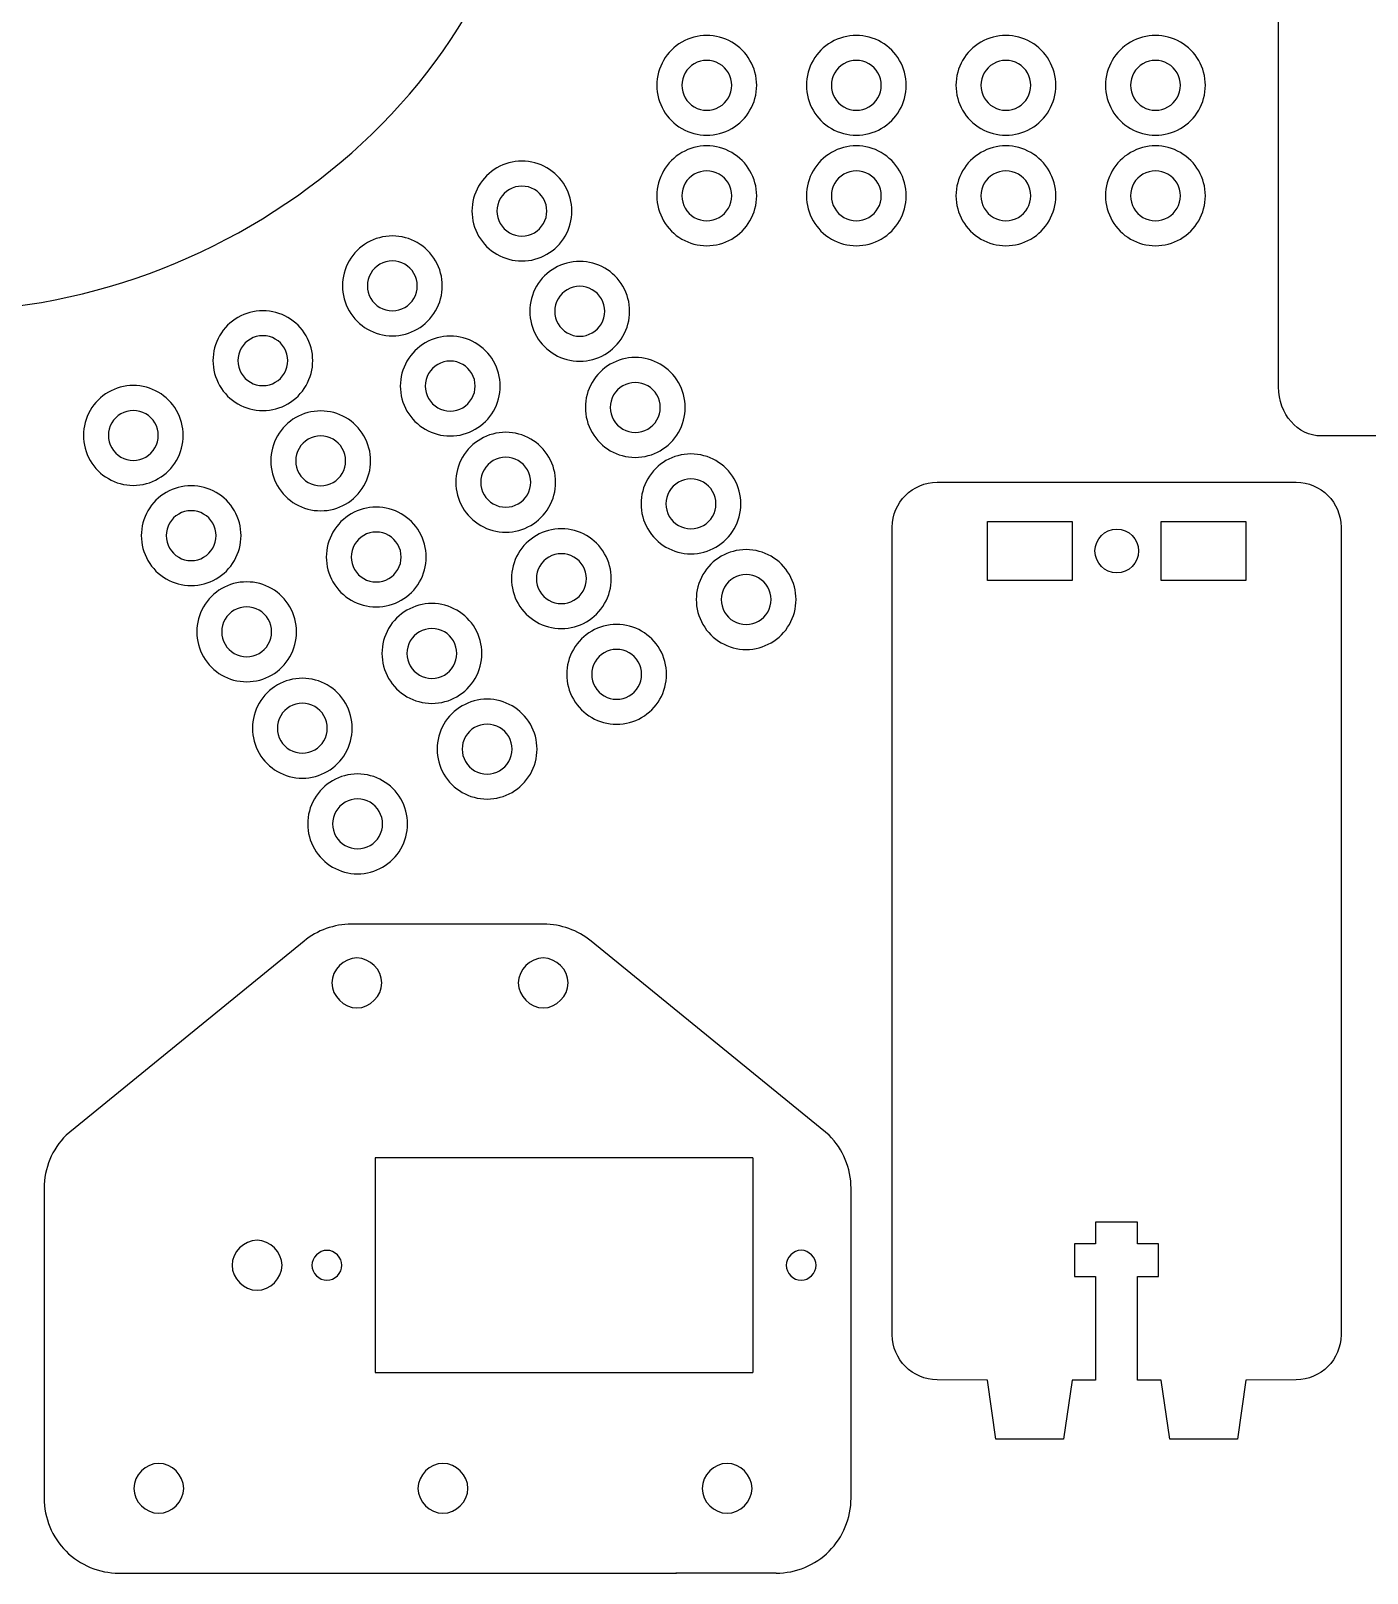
# Model space of a CAD drawing. Extents: x 4 to 392, y 56 to 295.
# Drawn here: x 189.8 to 279.1, y 86.2 to 189.4 of the extents above; entities that cross this region are included whole.
import ezdxf

# ---------------------------------------------------------------- set-up
doc = ezdxf.new("R2010")
doc.units = 0
doc.layers.get('0').update_dxf_attribs({"linetype": 'CONTINUOUS'})

msp = doc.modelspace()

# ---------------------------------------------------------------- linework, layer by layer
at = {"color": 7}
for points in [[(273.222864, 165.539525), (273.222864, 208.795999)], [(236.656169, 185.707556), (236.656169, 185.707556)], [(238.32494, 185.707556), (238.32494, 185.707556)], [(246.656169, 185.707556), (246.656169, 185.707556)], [(248.32494, 185.707556), (248.32494, 185.707556)], [(256.656171, 185.707556), (256.656171, 185.707556)], [(258.324943, 185.707556), (258.324943, 185.707556)], [(266.656171, 185.707556), (266.656171, 185.707556)], [(268.324942, 185.707556), (268.324942, 185.707556)], [(225.516305, 178.96936), (225.516305, 178.96936)], [(224.071106, 178.134974), (224.071106, 178.134974)], [(236.656166, 178.321272), (236.656166, 178.321272)], [(238.324938, 178.321272), (238.324938, 178.321272)], [(246.656166, 178.321272), (246.656166, 178.321272)], [(248.324937, 178.321272), (248.324937, 178.321272)], [(256.656168, 178.321272), (256.656168, 178.321272)], [(258.32494, 178.321272), (258.32494, 178.321272)], [(266.656171, 178.321272), (266.656171, 178.321272)], [(268.324942, 178.321272), (268.324942, 178.321272)], [(216.856051, 173.96936), (216.856051, 173.96936)], [(215.410852, 173.134974), (215.410852, 173.134974)], [(229.384466, 172.269507), (229.384466, 172.269507)], [(227.939268, 171.435122), (227.939268, 171.435122)], [(206.750596, 168.134973), (206.750596, 168.134973)], [(208.195795, 168.969359), (208.195795, 168.969359)], [(220.724213, 167.269507), (220.724213, 167.269507)], [(219.279014, 166.435122), (219.279014, 166.435122)], [(231.651419, 165.005488), (231.651419, 165.005488)], [(233.096617, 165.839874), (233.096617, 165.839874)], [(199.535541, 163.969359), (199.535541, 163.969359)], [(198.090342, 163.134973), (198.090342, 163.134973)], [(212.063956, 162.269506), (212.063956, 162.269506)], [(330.190097, 162.265352), (276.060411, 162.265352)], [(210.618758, 161.43512), (210.618758, 161.43512)], [(222.991165, 160.005488), (222.991165, 160.005488)], [(224.436363, 160.839874), (224.436363, 160.839874)], [(236.818424, 159.393515), (236.818424, 159.393515)], [(250.39357, 159.169214), (274.393578, 159.169214)], [(235.373226, 158.559129), (235.373226, 158.559129)], [(203.403703, 157.269506), (203.403703, 157.269506)], [(201.958504, 156.435121), (201.958504, 156.435121)], [(215.776107, 155.839873), (215.776107, 155.839873)], [(247.393576, 102.169215), (247.393576, 156.169214)], [(253.75984, 156.556694), (259.41399, 156.556694), (259.41399, 152.594768), (253.75984, 152.594768), (253.75984, 156.556694)], [(265.373175, 156.556694), (271.027322, 156.556694), (271.027322, 152.594768), (265.373175, 152.594768), (265.373175, 156.556694)], [(277.393572, 156.169214), (277.393572, 102.169215)], [(214.330909, 155.005487), (214.330909, 155.005487)], [(228.15817, 154.393515), (228.15817, 154.393515)], [(263.863181, 154.575725), (263.863181, 154.575725)], [(226.712972, 153.559129), (226.712972, 153.559129)], [(240.511566, 152.996806), (240.511566, 152.996806)], [(239.066367, 152.16242), (239.066367, 152.16242)], [(207.115853, 150.839873), (207.115853, 150.839873)], [(205.670655, 150.005487), (205.670655, 150.005487)], [(218.052715, 148.559128), (218.052715, 148.559128)], [(219.497914, 149.393514), (219.497914, 149.393514)], [(231.851309, 147.996805), (231.851309, 147.996805)], [(230.406111, 147.162419), (230.406111, 147.162419)], [(210.83766, 144.393514), (210.83766, 144.393514)], [(209.392462, 143.559128), (209.392462, 143.559128)], [(223.191053, 142.996803), (223.191053, 142.996803)], [(221.745855, 142.162418), (221.745855, 142.162418)], [(213.085601, 137.162418), (213.085601, 137.162418)], [(214.530799, 137.996804), (214.530799, 137.996804)], [(224.090761, 129.622503), (211.222613, 129.622503)], [(208.058024, 128.495437), (192.144537, 115.513621)], [(243.168836, 115.513621), (227.255352, 128.495437)], [(213.262255, 125.69533), (213.262255, 125.69533)], [(225.722414, 125.69533), (225.722414, 125.69533)], [(212.81725, 113.991681), (212.81725, 99.640238)], [(238.071319, 113.991681), (238.071319, 99.640238)], [(190.678221, 111.973623), (190.678221, 91.24076)], [(244.635153, 91.24076), (244.635153, 111.973623)], [(271.027824, 99.143674), (270.46338, 95.183701), (265.939019, 95.183701), (265.374659, 99.143533), (263.778241, 99.143533), (263.778241, 106.066896), (265.180547, 106.066896), (265.180547, 108.26298), (263.778241, 108.26298), (263.778241, 109.709368), (260.982491, 109.709368), (260.982491, 108.26298), (259.580185, 108.26298), (259.580185, 106.066896), (260.982491, 106.066896), (260.982491, 99.143533), (259.41263, 99.143674), (258.848185, 95.183701), (254.323796, 95.183701), (253.759352, 99.143674), (250.39357, 99.169215)], [(206.587172, 106.815967), (206.587172, 106.815967)], [(210.592224, 106.815967), (210.592224, 106.815967)], [(242.298872, 106.815967), (242.298872, 106.815967)], [(212.81725, 99.640238), (238.071319, 99.640238)], [(274.393578, 99.169215), (271.027824, 99.143674)], [(200.015766, 91.903221), (200.015766, 91.903221)], [(219.015764, 91.903221), (219.015764, 91.903221)], [(238.015766, 91.903221), (238.015766, 91.903221)], [(195.633027, 86.239218), (232.953755, 86.23442)], [(239.628838, 86.234449), (232.926961, 86.234449)]]:
    msp.add_lwpolyline(points, dxfattribs=at)
for points in [[(183.97505, 170.636453), (203.997616, 170.636453), (223.503772, 186.755922), (223.503772, 206.778536)], [(236.656169, 188.597953), (235.623529, 189.194148), (234.351265, 189.194148), (233.318626, 188.597953)], [(246.656169, 188.597953), (245.623529, 189.194148), (244.351265, 189.194148), (243.318625, 188.597953)], [(256.656171, 188.597953), (255.623532, 189.194148), (254.351267, 189.194148), (253.318628, 188.597953)], [(266.656171, 188.597953), (265.623531, 189.194148), (264.351267, 189.194148), (263.318628, 188.597953)], [(233.318626, 188.597953), (232.285986, 188.001758), (231.649854, 186.899945), (231.649854, 185.707556)], [(238.32494, 185.707556), (238.32494, 186.899945), (237.688808, 188.001758), (236.656169, 188.597953)], [(243.318625, 188.597953), (242.285986, 188.001758), (241.649854, 186.899945), (241.649854, 185.707556)], [(248.32494, 185.707556), (248.32494, 186.899945), (247.688808, 188.001758), (246.656169, 188.597953)], [(253.318628, 188.597953), (252.285989, 188.001758), (251.649857, 186.899945), (251.649857, 185.707556)], [(258.324943, 185.707556), (258.324943, 186.899945), (257.688811, 188.001758), (256.656171, 188.597953)], [(263.318628, 188.597953), (262.285988, 188.001758), (261.649856, 186.899945), (261.649856, 185.707556)], [(268.324942, 185.707556), (268.324942, 186.899945), (267.68881, 188.001758), (266.656171, 188.597953)], [(234.153011, 187.152754), (233.636692, 186.854657), (233.318626, 186.30375), (233.318626, 185.707556)], [(235.821783, 187.152754), (235.305463, 187.450852), (234.669331, 187.450852), (234.153011, 187.152754)], [(236.656169, 185.707556), (236.656169, 186.30375), (236.338103, 186.854657), (235.821783, 187.152754)], [(244.153011, 187.152754), (243.636692, 186.854657), (243.318625, 186.30375), (243.318625, 185.707556)], [(245.821783, 187.152754), (245.305463, 187.450852), (244.669331, 187.450852), (244.153011, 187.152754)], [(246.656169, 185.707556), (246.656169, 186.30375), (246.338102, 186.854657), (245.821783, 187.152754)], [(254.153014, 187.152754), (253.636694, 186.854657), (253.318628, 186.30375), (253.318628, 185.707556)], [(255.821785, 187.152754), (255.305466, 187.450852), (254.669334, 187.450852), (254.153014, 187.152754)], [(256.656171, 185.707556), (256.656171, 186.30375), (256.338105, 186.854657), (255.821785, 187.152754)], [(264.153014, 187.152754), (263.636694, 186.854657), (263.318628, 186.30375), (263.318628, 185.707556)], [(265.821785, 187.152754), (265.305465, 187.450852), (264.669333, 187.450852), (264.153014, 187.152754)], [(266.656171, 185.707556), (266.656171, 186.30375), (266.338105, 186.854657), (265.821785, 187.152754)], [(231.649854, 185.707556), (231.649854, 184.515167), (232.285986, 183.413353), (233.318626, 182.817159)], [(233.318626, 185.707556), (233.318626, 185.111361), (233.636692, 184.560455), (234.153011, 184.262357)], [(235.821783, 184.262357), (236.338103, 184.560455), (236.656169, 185.111361), (236.656169, 185.707556)], [(236.656169, 182.817159), (237.688808, 183.413353), (238.32494, 184.515167), (238.32494, 185.707556)], [(241.649854, 185.707556), (241.649854, 184.515167), (242.285986, 183.413353), (243.318625, 182.817159)], [(243.318625, 185.707556), (243.318625, 185.111361), (243.636692, 184.560455), (244.153011, 184.262357)], [(245.821783, 184.262357), (246.338102, 184.560455), (246.656169, 185.111361), (246.656169, 185.707556)], [(246.656169, 182.817159), (247.688808, 183.413353), (248.32494, 184.515167), (248.32494, 185.707556)], [(251.649857, 185.707556), (251.649857, 184.515167), (252.285989, 183.413353), (253.318628, 182.817159)], [(253.318628, 185.707556), (253.318628, 185.111361), (253.636694, 184.560455), (254.153014, 184.262357)], [(255.821785, 184.262357), (256.338105, 184.560455), (256.656171, 185.111361), (256.656171, 185.707556)], [(256.656171, 182.817159), (257.688811, 183.413353), (258.324943, 184.515167), (258.324943, 185.707556)], [(261.649856, 185.707556), (261.649856, 184.515167), (262.285988, 183.413353), (263.318628, 182.817159)], [(263.318628, 185.707556), (263.318628, 185.111361), (263.636694, 184.560455), (264.153014, 184.262357)], [(265.821785, 184.262357), (266.338105, 184.560455), (266.656171, 185.111361), (266.656171, 185.707556)], [(266.656171, 182.817159), (267.68881, 183.413353), (268.324942, 184.515167), (268.324942, 185.707556)], [(234.153011, 184.262357), (234.669331, 183.96426), (235.305463, 183.96426), (235.821783, 184.262357)], [(244.153011, 184.262357), (244.669331, 183.96426), (245.305463, 183.96426), (245.821783, 184.262357)], [(254.153014, 184.262357), (254.669334, 183.96426), (255.305466, 183.96426), (255.821785, 184.262357)], [(264.153014, 184.262357), (264.669333, 183.96426), (265.305465, 183.96426), (265.821785, 184.262357)], [(233.318626, 182.817159), (234.351265, 182.220964), (235.623529, 182.220964), (236.656169, 182.817159)], [(243.318625, 182.817159), (244.351265, 182.220964), (245.623529, 182.220964), (246.656169, 182.817159)], [(253.318628, 182.817159), (254.351267, 182.220964), (255.623532, 182.220964), (256.656171, 182.817159)], [(263.318628, 182.817159), (264.351267, 182.220964), (265.623531, 182.220964), (266.656171, 182.817159)], [(236.656166, 181.21167), (235.623527, 181.807864), (234.351262, 181.807864), (233.318623, 181.21167)], [(246.656166, 181.21167), (245.623526, 181.807864), (244.351262, 181.807864), (243.318623, 181.21167)], [(256.656168, 181.21167), (255.623529, 181.807864), (254.351265, 181.807864), (253.318625, 181.21167)], [(266.656171, 181.21167), (265.623531, 181.807864), (264.351267, 181.807864), (263.318628, 181.21167)], [(222.625908, 180.638132), (221.433518, 180.638132), (220.331705, 180.001999), (219.73551, 178.96936)], [(225.516305, 178.96936), (224.92011, 180.001999), (223.818297, 180.638132), (222.625908, 180.638132)], [(233.318623, 181.21167), (232.285983, 180.615475), (231.649851, 179.513662), (231.649851, 178.321272)], [(238.324938, 178.321272), (238.324938, 179.513662), (237.688805, 180.615475), (236.656166, 181.21167)], [(243.318623, 181.21167), (242.285983, 180.615475), (241.649851, 179.513662), (241.649851, 178.321272)], [(248.324937, 178.321272), (248.324937, 179.513662), (247.688805, 180.615475), (246.656166, 181.21167)], [(253.318625, 181.21167), (252.285986, 180.615475), (251.649854, 179.513662), (251.649854, 178.321272)], [(258.32494, 178.321272), (258.32494, 179.513662), (257.688808, 180.615475), (256.656168, 181.21167)], [(263.318628, 181.21167), (262.285988, 180.615475), (261.649856, 179.513662), (261.649856, 178.321272)], [(268.324942, 178.321272), (268.324942, 179.513662), (267.68881, 180.615475), (266.656171, 181.21167)], [(234.153009, 179.766471), (233.636689, 179.468374), (233.318623, 178.917467), (233.318623, 178.321272)], [(235.82178, 179.766471), (235.305461, 180.064568), (234.669328, 180.064568), (234.153009, 179.766471)], [(236.656166, 178.321272), (236.656166, 178.917467), (236.3381, 179.468374), (235.82178, 179.766471)], [(244.153008, 179.766471), (243.636689, 179.468374), (243.318623, 178.917467), (243.318623, 178.321272)], [(245.82178, 179.766471), (245.30546, 180.064568), (244.669328, 180.064568), (244.153008, 179.766471)], [(246.656166, 178.321272), (246.656166, 178.917467), (246.3381, 179.468374), (245.82178, 179.766471)], [(254.153011, 179.766471), (253.636691, 179.468374), (253.318625, 178.917467), (253.318625, 178.321272)], [(255.821783, 179.766471), (255.305463, 180.064568), (254.669331, 180.064568), (254.153011, 179.766471)], [(256.656168, 178.321272), (256.656168, 178.917467), (256.338102, 179.468374), (255.821783, 179.766471)], [(264.153014, 179.766471), (263.636694, 179.468374), (263.318628, 178.917467), (263.318628, 178.321272)], [(265.821785, 179.766471), (265.305465, 180.064568), (264.669333, 180.064568), (264.153014, 179.766471)], [(266.656171, 178.321272), (266.656171, 178.917467), (266.338105, 179.468374), (265.821785, 179.766471)], [(219.73551, 178.96936), (219.139316, 177.936721), (219.139316, 176.664456), (219.73551, 175.631817)], [(222.625908, 178.96936), (222.029713, 178.96936), (221.478806, 178.651294), (221.180709, 178.134974)], [(224.071106, 178.134974), (223.773009, 178.651294), (223.222102, 178.96936), (222.625908, 178.96936)], [(225.516305, 175.631817), (226.112499, 176.664456), (226.112499, 177.936721), (225.516305, 178.96936)], [(221.180709, 178.134974), (220.882612, 177.618655), (220.882612, 176.982522), (221.180709, 176.466203)], [(224.071106, 176.466203), (224.369203, 176.982522), (224.369203, 177.618655), (224.071106, 178.134974)], [(231.649851, 178.321272), (231.649851, 177.128883), (232.285983, 176.02707), (233.318623, 175.430875)], [(233.318623, 178.321272), (233.318623, 177.725078), (233.636689, 177.174171), (234.153009, 176.876074)], [(235.82178, 176.876074), (236.3381, 177.174171), (236.656166, 177.725078), (236.656166, 178.321272)], [(236.656166, 175.430875), (237.688805, 176.02707), (238.324938, 177.128883), (238.324938, 178.321272)], [(241.649851, 178.321272), (241.649851, 177.128883), (242.285983, 176.02707), (243.318623, 175.430875)], [(243.318623, 178.321272), (243.318623, 177.725078), (243.636689, 177.174171), (244.153008, 176.876074)], [(245.82178, 176.876074), (246.3381, 177.174171), (246.656166, 177.725078), (246.656166, 178.321272)], [(246.656166, 175.430875), (247.688805, 176.02707), (248.324937, 177.128883), (248.324937, 178.321272)], [(251.649854, 178.321272), (251.649854, 177.128883), (252.285986, 176.02707), (253.318625, 175.430875)], [(253.318625, 178.321272), (253.318625, 177.725078), (253.636691, 177.174171), (254.153011, 176.876074)], [(255.821783, 176.876074), (256.338102, 177.174171), (256.656168, 177.725078), (256.656168, 178.321272)], [(256.656168, 175.430875), (257.688808, 176.02707), (258.32494, 177.128883), (258.32494, 178.321272)], [(261.649856, 178.321272), (261.649856, 177.128883), (262.285988, 176.02707), (263.318628, 175.430875)], [(263.318628, 178.321272), (263.318628, 177.725078), (263.636694, 177.174171), (264.153014, 176.876074)], [(265.821785, 176.876074), (266.338105, 177.174171), (266.656171, 177.725078), (266.656171, 178.321272)], [(266.656171, 175.430875), (267.68881, 176.02707), (268.324942, 177.128883), (268.324942, 178.321272)], [(221.180709, 176.466203), (221.478806, 175.949883), (222.029713, 175.631817), (222.625908, 175.631817)], [(222.625908, 175.631817), (223.222102, 175.631817), (223.773009, 175.949883), (224.071106, 176.466203)], [(234.153009, 176.876074), (234.669328, 176.577977), (235.305461, 176.577977), (235.82178, 176.876074)], [(244.153008, 176.876074), (244.669328, 176.577977), (245.30546, 176.577977), (245.82178, 176.876074)], [(254.153011, 176.876074), (254.669331, 176.577977), (255.305463, 176.577977), (255.821783, 176.876074)], [(264.153014, 176.876074), (264.669333, 176.577977), (265.305465, 176.577977), (265.821785, 176.876074)], [(213.965654, 175.638132), (212.773264, 175.638132), (211.671451, 175.002), (211.075257, 173.96936)], [(216.856051, 173.96936), (216.259856, 175.002), (215.158043, 175.638132), (213.965654, 175.638132)], [(219.73551, 175.631817), (220.331705, 174.599178), (221.433518, 173.963045), (222.625908, 173.963045)], [(222.625908, 173.963045), (223.818297, 173.963045), (224.92011, 174.599178), (225.516305, 175.631817)], [(233.318623, 175.430875), (234.351262, 174.834681), (235.623527, 174.834681), (236.656166, 175.430875)], [(243.318623, 175.430875), (244.351262, 174.834681), (245.623526, 174.834681), (246.656166, 175.430875)], [(253.318625, 175.430875), (254.351265, 174.834681), (255.623529, 174.834681), (256.656168, 175.430875)], [(263.318628, 175.430875), (264.351267, 174.834681), (265.623531, 174.834681), (266.656171, 175.430875)], [(211.075257, 173.96936), (210.479062, 172.936721), (210.479062, 171.664456), (211.075257, 170.631817)], [(213.965654, 173.96936), (213.369459, 173.96936), (212.818553, 173.651294), (212.520455, 173.134974)], [(215.410852, 173.134974), (215.112755, 173.651294), (214.561848, 173.96936), (213.965654, 173.96936)], [(216.856051, 170.631817), (217.452245, 171.664456), (217.452245, 172.936721), (216.856051, 173.96936)], [(226.494069, 173.938279), (225.30168, 173.938279), (224.199867, 173.302147), (223.603672, 172.269507)], [(229.384466, 172.269507), (228.788272, 173.302147), (227.686459, 173.938279), (226.494069, 173.938279)], [(212.520455, 173.134974), (212.222358, 172.618655), (212.222358, 171.982523), (212.520455, 171.466203)], [(215.410852, 171.466203), (215.70895, 171.982523), (215.70895, 172.618655), (215.410852, 173.134974)], [(223.603672, 172.269507), (223.007478, 171.236868), (223.007478, 169.964604), (223.603672, 168.931964)], [(226.494069, 172.269507), (225.897875, 172.269507), (225.346968, 171.951441), (225.048871, 171.435122)], [(227.939268, 171.435122), (227.64117, 171.951441), (227.090264, 172.269507), (226.494069, 172.269507)], [(229.384466, 168.931964), (229.980661, 169.964604), (229.980661, 171.236868), (229.384466, 172.269507)], [(212.520455, 171.466203), (212.818553, 170.949883), (213.369459, 170.631817), (213.965654, 170.631817)], [(213.965654, 170.631817), (214.561848, 170.631817), (215.112755, 170.949883), (215.410852, 171.466203)], [(225.048871, 171.435122), (224.750773, 170.918802), (224.750773, 170.28267), (225.048871, 169.76635)], [(227.939268, 169.76635), (228.237365, 170.28267), (228.237365, 170.918802), (227.939268, 171.435122)], [(205.305397, 170.63813), (204.113008, 170.63813), (203.011195, 170.001998), (202.415, 168.969359)], [(208.195795, 168.969359), (207.5996, 170.001998), (206.497787, 170.63813), (205.305397, 170.63813)], [(211.075257, 170.631817), (211.671451, 169.599178), (212.773264, 168.963046), (213.965654, 168.963046)], [(213.965654, 168.963046), (215.158043, 168.963046), (216.259856, 169.599178), (216.856051, 170.631817)], [(225.048871, 169.76635), (225.346968, 169.25003), (225.897875, 168.931964), (226.494069, 168.931964)], [(226.494069, 168.931964), (227.090264, 168.931964), (227.64117, 169.25003), (227.939268, 169.76635)], [(202.415, 168.969359), (201.818806, 167.936719), (201.818806, 166.664455), (202.415, 165.631816)], [(203.860199, 168.134973), (203.562102, 167.618653), (203.562102, 166.982521), (203.860199, 166.466202)], [(205.305397, 168.969359), (204.709203, 168.969359), (204.158296, 168.651293), (203.860199, 168.134973)], [(206.750596, 168.134973), (206.452499, 168.651293), (205.901592, 168.969359), (205.305397, 168.969359)], [(206.750596, 166.466202), (207.048693, 166.982521), (207.048693, 167.618653), (206.750596, 168.134973)], [(208.195795, 165.631816), (208.791989, 166.664455), (208.791989, 167.936719), (208.195795, 168.969359)], [(217.833815, 168.938279), (216.641426, 168.938279), (215.539613, 168.302147), (214.943418, 167.269507)], [(220.724213, 167.269507), (220.128018, 168.302147), (219.026205, 168.938279), (217.833815, 168.938279)], [(223.603672, 168.931964), (224.199867, 167.899325), (225.30168, 167.263193), (226.494069, 167.263193)], [(226.494069, 167.263193), (227.686459, 167.263193), (228.788272, 167.899325), (229.384466, 168.931964)], [(214.943418, 167.269507), (214.347224, 166.236868), (214.347224, 164.964604), (214.943418, 163.931964)], [(217.833815, 167.269507), (217.237621, 167.269507), (216.686714, 166.951441), (216.388617, 166.435122)], [(219.279014, 166.435122), (218.980917, 166.951441), (218.43001, 167.269507), (217.833815, 167.269507)], [(220.724213, 163.931964), (221.320407, 164.964604), (221.320407, 166.236868), (220.724213, 167.269507)], [(230.20622, 167.508645), (229.013831, 167.508645), (227.912018, 166.872513), (227.315823, 165.839874)], [(233.096617, 165.839874), (232.500422, 166.872513), (231.398609, 167.508645), (230.20622, 167.508645)], [(203.860199, 166.466202), (204.158296, 165.949882), (204.709203, 165.631816), (205.305397, 165.631816)], [(205.305397, 165.631816), (205.901592, 165.631816), (206.452499, 165.949882), (206.750596, 166.466202)], [(216.388617, 166.435122), (216.09052, 165.918802), (216.09052, 165.28267), (216.388617, 164.76635)], [(219.279014, 164.76635), (219.577111, 165.28267), (219.577111, 165.918802), (219.279014, 166.435122)], [(196.645144, 165.63813), (195.452754, 165.63813), (194.350941, 165.001998), (193.754747, 163.969359)], [(199.535541, 163.969359), (198.939346, 165.001998), (197.837533, 165.63813), (196.645144, 165.63813)], [(202.415, 165.631816), (203.011195, 164.599176), (204.113008, 163.963044), (205.305397, 163.963044)], [(205.305397, 163.963044), (206.497787, 163.963044), (207.5996, 164.599176), (208.195795, 165.631816)], [(227.315823, 165.839874), (226.719628, 164.807234), (226.719628, 163.53497), (227.315823, 162.502331)], [(228.761021, 165.005488), (228.462924, 164.489168), (228.462924, 163.853036), (228.761021, 163.336716)], [(230.20622, 165.839874), (229.610025, 165.839874), (229.059119, 165.521808), (228.761021, 165.005488)], [(231.651419, 165.005488), (231.353321, 165.521808), (230.802415, 165.839874), (230.20622, 165.839874)], [(231.651419, 163.336716), (231.949516, 163.853036), (231.949516, 164.489168), (231.651419, 165.005488)], [(233.096617, 162.502331), (233.692812, 163.53497), (233.692812, 164.807234), (233.096617, 165.839874)], [(276.060411, 162.265352), (274.488405, 162.265352), (273.222864, 163.725626), (273.222864, 165.539525)], [(193.754747, 163.969359), (193.158552, 162.93672), (193.158552, 161.664455), (193.754747, 160.631816)], [(196.645144, 163.969359), (196.048949, 163.969359), (195.498042, 163.651293), (195.199945, 163.134973)], [(198.090342, 163.134973), (197.792245, 163.651293), (197.241338, 163.969359), (196.645144, 163.969359)], [(199.535541, 160.631816), (200.131735, 161.664455), (200.131735, 162.93672), (199.535541, 163.969359)], [(216.388617, 164.76635), (216.686714, 164.25003), (217.237621, 163.931964), (217.833815, 163.931964)], [(217.833815, 163.931964), (218.43001, 163.931964), (218.980917, 164.25003), (219.279014, 164.76635)], [(195.199945, 163.134973), (194.901848, 162.618653), (194.901848, 161.982521), (195.199945, 161.466202)], [(198.090342, 161.466202), (198.38844, 161.982521), (198.38844, 162.618653), (198.090342, 163.134973)], [(209.173559, 163.938278), (207.98117, 163.938278), (206.879357, 163.302146), (206.283162, 162.269506)], [(212.063956, 162.269506), (211.467762, 163.302146), (210.365949, 163.938278), (209.173559, 163.938278)], [(214.943418, 163.931964), (215.539613, 162.899325), (216.641426, 162.263193), (217.833815, 162.263193)], [(217.833815, 162.263193), (219.026205, 162.263193), (220.128018, 162.899325), (220.724213, 163.931964)], [(228.761021, 163.336716), (229.059119, 162.820397), (229.610025, 162.502331), (230.20622, 162.502331)], [(230.20622, 162.502331), (230.802415, 162.502331), (231.353321, 162.820397), (231.651419, 163.336716)], [(206.283162, 162.269506), (205.686968, 161.236867), (205.686968, 159.964603), (206.283162, 158.931963)], [(209.173559, 162.269506), (208.577365, 162.269506), (208.026458, 161.95144), (207.728361, 161.43512)], [(210.618758, 161.43512), (210.32066, 161.95144), (209.769754, 162.269506), (209.173559, 162.269506)], [(212.063956, 158.931963), (212.660151, 159.964603), (212.660151, 161.236867), (212.063956, 162.269506)], [(221.545966, 162.508645), (220.353577, 162.508645), (219.251764, 161.872513), (218.655569, 160.839874)], [(224.436363, 160.839874), (223.840169, 161.872513), (222.738356, 162.508645), (221.545966, 162.508645)], [(227.315823, 162.502331), (227.912018, 161.469691), (229.013831, 160.833559), (230.20622, 160.833559)], [(230.20622, 160.833559), (231.398609, 160.833559), (232.500422, 161.469691), (233.096617, 162.502331)], [(195.199945, 161.466202), (195.498042, 160.949882), (196.048949, 160.631816), (196.645144, 160.631816)], [(196.645144, 160.631816), (197.241338, 160.631816), (197.792245, 160.949882), (198.090342, 161.466202)], [(207.728361, 161.43512), (207.430263, 160.918801), (207.430263, 160.282669), (207.728361, 159.766349)], [(210.618758, 159.766349), (210.916855, 160.282669), (210.916855, 160.918801), (210.618758, 161.43512)], [(233.928027, 161.062286), (232.735638, 161.062286), (231.633825, 160.426154), (231.03763, 159.393515)], [(236.818424, 159.393515), (236.222229, 160.426154), (235.120416, 161.062286), (233.928027, 161.062286)], [(193.754747, 160.631816), (194.350941, 159.599176), (195.452754, 158.963044), (196.645144, 158.963044)], [(196.645144, 158.963044), (197.837533, 158.963044), (198.939346, 159.599176), (199.535541, 160.631816)], [(218.655569, 160.839874), (218.059375, 159.807234), (218.059375, 158.53497), (218.655569, 157.502331)], [(220.100768, 160.005488), (219.80267, 159.489168), (219.80267, 158.853036), (220.100768, 158.336717)], [(221.545966, 160.839874), (220.949772, 160.839874), (220.398865, 160.521808), (220.100768, 160.005488)], [(222.991165, 160.005488), (222.693067, 160.521808), (222.142161, 160.839874), (221.545966, 160.839874)], [(222.991165, 158.336717), (223.289262, 158.853036), (223.289262, 159.489168), (222.991165, 160.005488)], [(224.436363, 157.502331), (225.032558, 158.53497), (225.032558, 159.807234), (224.436363, 160.839874)], [(200.513305, 158.938278), (199.320916, 158.938278), (198.219103, 158.302146), (197.622908, 157.269506)], [(203.403703, 157.269506), (202.807508, 158.302146), (201.705695, 158.938278), (200.513305, 158.938278)], [(206.283162, 158.931963), (206.879357, 157.899324), (207.98117, 157.263192), (209.173559, 157.263192)], [(207.728361, 159.766349), (208.026458, 159.250029), (208.577365, 158.931963), (209.173559, 158.931963)], [(209.173559, 158.931963), (209.769754, 158.931963), (210.32066, 159.250029), (210.618758, 159.766349)], [(209.173559, 157.263192), (210.365949, 157.263192), (211.467762, 157.899324), (212.063956, 158.931963)], [(231.03763, 159.393515), (230.441435, 158.360876), (230.441435, 157.088611), (231.03763, 156.055972)], [(233.928027, 159.393515), (233.331832, 159.393515), (232.780926, 159.075449), (232.482828, 158.559129)], [(235.373226, 158.559129), (235.075128, 159.075449), (234.524222, 159.393515), (233.928027, 159.393515)], [(236.818424, 156.055972), (237.414619, 157.088611), (237.414619, 158.360876), (236.818424, 159.393515)], [(247.393576, 156.169214), (247.393576, 157.831212), (248.731591, 159.169214), (250.39357, 159.169214)], [(274.393578, 159.169214), (276.055585, 159.169214), (277.393572, 157.831212), (277.393572, 156.169214)], [(220.100768, 158.336717), (220.398865, 157.820397), (220.949772, 157.502331), (221.545966, 157.502331)], [(221.545966, 157.502331), (222.142161, 157.502331), (222.693067, 157.820397), (222.991165, 158.336717)], [(232.482828, 158.559129), (232.184731, 158.042809), (232.184731, 157.406677), (232.482828, 156.890358)], [(235.373226, 156.890358), (235.671323, 157.406677), (235.671323, 158.042809), (235.373226, 158.559129)], [(197.622908, 157.269506), (197.026714, 156.236867), (197.026714, 154.964603), (197.622908, 153.931963)], [(200.513305, 157.269506), (199.917111, 157.269506), (199.366204, 156.95144), (199.068107, 156.435121)], [(201.958504, 156.435121), (201.660407, 156.95144), (201.1095, 157.269506), (200.513305, 157.269506)], [(203.403703, 153.931963), (203.999897, 154.964603), (203.999897, 156.236867), (203.403703, 157.269506)], [(212.88571, 157.508644), (211.693321, 157.508644), (210.591508, 156.872512), (209.995313, 155.839873)], [(215.776107, 155.839873), (215.179912, 156.872512), (214.078099, 157.508644), (212.88571, 157.508644)], [(218.655569, 157.502331), (219.251764, 156.469691), (220.353577, 155.833559), (221.545966, 155.833559)], [(221.545966, 155.833559), (222.738356, 155.833559), (223.840169, 156.469691), (224.436363, 157.502331)], [(232.482828, 156.890358), (232.780926, 156.374038), (233.331832, 156.055972), (233.928027, 156.055972)], [(233.928027, 156.055972), (234.524222, 156.055972), (235.075128, 156.374038), (235.373226, 156.890358)], [(199.068107, 156.435121), (198.77001, 155.918801), (198.77001, 155.282669), (199.068107, 154.766349)], [(201.958504, 154.766349), (202.256601, 155.282669), (202.256601, 155.918801), (201.958504, 156.435121)], [(209.995313, 155.839873), (209.399118, 154.807233), (209.399118, 153.534969), (209.995313, 152.502329)], [(212.88571, 155.839873), (212.289515, 155.839873), (211.738609, 155.521806), (211.440511, 155.005487)], [(214.330909, 155.005487), (214.032811, 155.521806), (213.481905, 155.839873), (212.88571, 155.839873)], [(215.776107, 152.502329), (216.372302, 153.534969), (216.372302, 154.807233), (215.776107, 155.839873)], [(225.267773, 156.062287), (224.075384, 156.062287), (222.973571, 155.426154), (222.377376, 154.393515)], [(228.15817, 154.393515), (227.561976, 155.426154), (226.460162, 156.062287), (225.267773, 156.062287)], [(231.03763, 156.055972), (231.633825, 155.023332), (232.735638, 154.3872), (233.928027, 154.3872)], [(233.928027, 154.3872), (235.120416, 154.3872), (236.222229, 155.023332), (236.818424, 156.055972)], [(260.943581, 154.575725), (260.943581, 155.381949), (261.597157, 156.035528), (262.403381, 156.035528)], [(262.403381, 156.035528), (263.209608, 156.035528), (263.863181, 155.381949), (263.863181, 154.575725)], [(199.068107, 154.766349), (199.366204, 154.250029), (199.917111, 153.931963), (200.513305, 153.931963)], [(200.513305, 153.931963), (201.1095, 153.931963), (201.660407, 154.250029), (201.958504, 154.766349)], [(211.440511, 155.005487), (211.142414, 154.489167), (211.142414, 153.853035), (211.440511, 153.336715)], [(214.330909, 153.336715), (214.629006, 153.853035), (214.629006, 154.489167), (214.330909, 155.005487)], [(197.622908, 153.931963), (198.219103, 152.899324), (199.320916, 152.263192), (200.513305, 152.263192)], [(200.513305, 152.263192), (201.705695, 152.263192), (202.807508, 152.899324), (203.403703, 153.931963)], [(222.377376, 154.393515), (221.781181, 153.360876), (221.781181, 152.088611), (222.377376, 151.055972)], [(225.267773, 154.393515), (224.671579, 154.393515), (224.120672, 154.075449), (223.822575, 153.559129)], [(226.712972, 153.559129), (226.414874, 154.075449), (225.863968, 154.393515), (225.267773, 154.393515)], [(228.15817, 151.055972), (228.754365, 152.088611), (228.754365, 153.360876), (228.15817, 154.393515)], [(237.621169, 154.665578), (236.428779, 154.665578), (235.326966, 154.029445), (234.730772, 152.996806)], [(240.511566, 152.996806), (239.915371, 154.029445), (238.813558, 154.665578), (237.621169, 154.665578)], [(262.403381, 153.115925), (261.597157, 153.115925), (260.943581, 153.769501), (260.943581, 154.575725)], [(263.863181, 154.575725), (263.863181, 153.769501), (263.209608, 153.115925), (262.403381, 153.115925)], [(211.440511, 153.336715), (211.738609, 152.820396), (212.289515, 152.502329), (212.88571, 152.502329)], [(212.88571, 152.502329), (213.481905, 152.502329), (214.032811, 152.820396), (214.330909, 153.336715)], [(223.822575, 153.559129), (223.524477, 153.04281), (223.524477, 152.406677), (223.822575, 151.890358)], [(226.712972, 151.890358), (227.011069, 152.406677), (227.011069, 153.04281), (226.712972, 153.559129)], [(234.730772, 152.996806), (234.134577, 151.964167), (234.134577, 150.691902), (234.730772, 149.659263)], [(237.621169, 152.996806), (237.024974, 152.996806), (236.474067, 152.67874), (236.17597, 152.16242)], [(239.066367, 152.16242), (238.76827, 152.67874), (238.217363, 152.996806), (237.621169, 152.996806)], [(240.511566, 149.659263), (241.10776, 150.691902), (241.10776, 151.964167), (240.511566, 152.996806)], [(204.225456, 152.508644), (203.033067, 152.508644), (201.931254, 151.872512), (201.335059, 150.839873)], [(207.115853, 150.839873), (206.519659, 151.872512), (205.417845, 152.508644), (204.225456, 152.508644)], [(209.995313, 152.502329), (210.591508, 151.46969), (211.693321, 150.833558), (212.88571, 150.833558)], [(212.88571, 150.833558), (214.078099, 150.833558), (215.179912, 151.46969), (215.776107, 152.502329)], [(223.822575, 151.890358), (224.120672, 151.374038), (224.671579, 151.055972), (225.267773, 151.055972)], [(225.267773, 151.055972), (225.863968, 151.055972), (226.414874, 151.374038), (226.712972, 151.890358)], [(236.17597, 152.16242), (235.877873, 151.646101), (235.877873, 151.009968), (236.17597, 150.493649)], [(239.066367, 150.493649), (239.364464, 151.009968), (239.364464, 151.646101), (239.066367, 152.16242)], [(201.335059, 150.839873), (200.738864, 149.807233), (200.738864, 148.534969), (201.335059, 147.50233)], [(204.225456, 150.839873), (203.629262, 150.839873), (203.078355, 150.521807), (202.780258, 150.005487)], [(205.670655, 150.005487), (205.372557, 150.521807), (204.821651, 150.839873), (204.225456, 150.839873)], [(207.115853, 147.50233), (207.712048, 148.534969), (207.712048, 149.807233), (207.115853, 150.839873)], [(216.607517, 151.062285), (215.415128, 151.062285), (214.313315, 150.426153), (213.71712, 149.393514)], [(219.497914, 149.393514), (218.901719, 150.426153), (217.799906, 151.062285), (216.607517, 151.062285)], [(222.377376, 151.055972), (222.973571, 150.023333), (224.075384, 149.3872), (225.267773, 149.3872)], [(225.267773, 149.3872), (226.460162, 149.3872), (227.561976, 150.023333), (228.15817, 151.055972)], [(202.780258, 150.005487), (202.48216, 149.489167), (202.48216, 148.853035), (202.780258, 148.336715)], [(205.670655, 148.336715), (205.968752, 148.853035), (205.968752, 149.489167), (205.670655, 150.005487)], [(228.960912, 149.665576), (227.768523, 149.665576), (226.66671, 149.029444), (226.070515, 147.996805)], [(231.851309, 147.996805), (231.255115, 149.029444), (230.153302, 149.665576), (228.960912, 149.665576)], [(234.730772, 149.659263), (235.326966, 148.626624), (236.428779, 147.990491), (237.621169, 147.990491)], [(236.17597, 150.493649), (236.474067, 149.977329), (237.024974, 149.659263), (237.621169, 149.659263)], [(237.621169, 149.659263), (238.217363, 149.659263), (238.76827, 149.977329), (239.066367, 150.493649)], [(237.621169, 147.990491), (238.813558, 147.990491), (239.915371, 148.626624), (240.511566, 149.659263)], [(213.71712, 149.393514), (213.120925, 148.360874), (213.120925, 147.08861), (213.71712, 146.055971)], [(215.162318, 148.559128), (214.864221, 148.042808), (214.864221, 147.406676), (215.162318, 146.890356)], [(216.607517, 149.393514), (216.011322, 149.393514), (215.460416, 149.075448), (215.162318, 148.559128)], [(218.052715, 148.559128), (217.754618, 149.075448), (217.203712, 149.393514), (216.607517, 149.393514)], [(218.052715, 146.890356), (218.350813, 147.406676), (218.350813, 148.042808), (218.052715, 148.559128)], [(219.497914, 146.055971), (220.094109, 147.08861), (220.094109, 148.360874), (219.497914, 149.393514)], [(201.335059, 147.50233), (201.931254, 146.46969), (203.033067, 145.833558), (204.225456, 145.833558)], [(202.780258, 148.336715), (203.078355, 147.820396), (203.629262, 147.50233), (204.225456, 147.50233)], [(204.225456, 147.50233), (204.821651, 147.50233), (205.372557, 147.820396), (205.670655, 148.336715)], [(204.225456, 145.833558), (205.417845, 145.833558), (206.519659, 146.46969), (207.115853, 147.50233)], [(226.070515, 147.996805), (225.474321, 146.964165), (225.474321, 145.691901), (226.070515, 144.659262)], [(228.960912, 147.996805), (228.364718, 147.996805), (227.813811, 147.678739), (227.515714, 147.162419)], [(230.406111, 147.162419), (230.108014, 147.678739), (229.557107, 147.996805), (228.960912, 147.996805)], [(231.851309, 144.659262), (232.447504, 145.691901), (232.447504, 146.964165), (231.851309, 147.996805)], [(215.162318, 146.890356), (215.460416, 146.374037), (216.011322, 146.055971), (216.607517, 146.055971)], [(216.607517, 146.055971), (217.203712, 146.055971), (217.754618, 146.374037), (218.052715, 146.890356)], [(227.515714, 147.162419), (227.217617, 146.646099), (227.217617, 146.009967), (227.515714, 145.493647)], [(230.406111, 145.493647), (230.704208, 146.009967), (230.704208, 146.646099), (230.406111, 147.162419)], [(207.947263, 146.062285), (206.754874, 146.062285), (205.653061, 145.426153), (205.056866, 144.393514)], [(210.83766, 144.393514), (210.241466, 145.426153), (209.139652, 146.062285), (207.947263, 146.062285)], [(213.71712, 146.055971), (214.313315, 145.023331), (215.415128, 144.387199), (216.607517, 144.387199)], [(216.607517, 144.387199), (217.799906, 144.387199), (218.901719, 145.023331), (219.497914, 146.055971)], [(227.515714, 145.493647), (227.813811, 144.977328), (228.364718, 144.659262), (228.960912, 144.659262)], [(228.960912, 144.659262), (229.557107, 144.659262), (230.108014, 144.977328), (230.406111, 145.493647)], [(205.056866, 144.393514), (204.460671, 143.360874), (204.460671, 142.08861), (205.056866, 141.055971)], [(207.947263, 144.393514), (207.351069, 144.393514), (206.800162, 144.075448), (206.502065, 143.559128)], [(209.392462, 143.559128), (209.094364, 144.075448), (208.543458, 144.393514), (207.947263, 144.393514)], [(210.83766, 141.055971), (211.433855, 142.08861), (211.433855, 143.360874), (210.83766, 144.393514)], [(220.300656, 144.665575), (219.108267, 144.665575), (218.006454, 144.029443), (217.410259, 142.996803)], [(223.191053, 142.996803), (222.594859, 144.029443), (221.493045, 144.665575), (220.300656, 144.665575)], [(226.070515, 144.659262), (226.66671, 143.626622), (227.768523, 142.99049), (228.960912, 142.99049)], [(228.960912, 142.99049), (230.153302, 142.99049), (231.255115, 143.626622), (231.851309, 144.659262)], [(206.502065, 143.559128), (206.203967, 143.042808), (206.203967, 142.406676), (206.502065, 141.890357)], [(209.392462, 141.890357), (209.690559, 142.406676), (209.690559, 143.042808), (209.392462, 143.559128)], [(217.410259, 142.996803), (216.814064, 141.964164), (216.814064, 140.6919), (217.410259, 139.65926)], [(220.300656, 142.996803), (219.704462, 142.996803), (219.153555, 142.678737), (218.855458, 142.162418)], [(221.745855, 142.162418), (221.447757, 142.678737), (220.896851, 142.996803), (220.300656, 142.996803)], [(223.191053, 139.65926), (223.787248, 140.6919), (223.787248, 141.964164), (223.191053, 142.996803)], [(206.502065, 141.890357), (206.800162, 141.374037), (207.351069, 141.055971), (207.947263, 141.055971)], [(207.947263, 141.055971), (208.543458, 141.055971), (209.094364, 141.374037), (209.392462, 141.890357)], [(218.855458, 142.162418), (218.55736, 141.646098), (218.55736, 141.009966), (218.855458, 140.493646)], [(221.745855, 140.493646), (222.043952, 141.009966), (222.043952, 141.646098), (221.745855, 142.162418)], [(205.056866, 141.055971), (205.653061, 140.023331), (206.754874, 139.387199), (207.947263, 139.387199)], [(207.947263, 139.387199), (209.139652, 139.387199), (210.241466, 140.023331), (210.83766, 141.055971)], [(218.855458, 140.493646), (219.153555, 139.977326), (219.704462, 139.65926), (220.300656, 139.65926)], [(220.300656, 139.65926), (220.896851, 139.65926), (221.447757, 139.977326), (221.745855, 140.493646)], [(211.640402, 139.665575), (210.448013, 139.665575), (209.3462, 139.029443), (208.750005, 137.996804)], [(214.530799, 137.996804), (213.934605, 139.029443), (212.832792, 139.665575), (211.640402, 139.665575)], [(217.410259, 139.65926), (218.006454, 138.626621), (219.108267, 137.990489), (220.300656, 137.990489)], [(220.300656, 137.990489), (221.493045, 137.990489), (222.594859, 138.626621), (223.191053, 139.65926)], [(208.750005, 137.996804), (208.153811, 136.964164), (208.153811, 135.6919), (208.750005, 134.65926)], [(210.195204, 137.162418), (209.897107, 136.646098), (209.897107, 136.009966), (210.195204, 135.493646)], [(211.640402, 137.996804), (211.044208, 137.996804), (210.493301, 137.678737), (210.195204, 137.162418)], [(213.085601, 137.162418), (212.787504, 137.678737), (212.236597, 137.996804), (211.640402, 137.996804)], [(213.085601, 135.493646), (213.383698, 136.009966), (213.383698, 136.646098), (213.085601, 137.162418)], [(214.530799, 134.65926), (215.126994, 135.6919), (215.126994, 136.964164), (214.530799, 137.996804)], [(210.195204, 135.493646), (210.493301, 134.977327), (211.044208, 134.65926), (211.640402, 134.65926)], [(211.640402, 134.65926), (212.236597, 134.65926), (212.787504, 134.977327), (213.085601, 135.493646)], [(208.750005, 134.65926), (209.3462, 133.626621), (210.448013, 132.990489), (211.640402, 132.990489)], [(211.640402, 132.990489), (212.832792, 132.990489), (213.934605, 133.626621), (214.530799, 134.65926)], [(211.222613, 129.622503), (210.080696, 129.622503), (208.942861, 129.217263), (208.058024, 128.495437)], [(227.255352, 128.495437), (226.370515, 129.217265), (225.232677, 129.622503), (224.090761, 129.622503)], [(211.593484, 127.365916), (210.719114, 127.365916), (209.923764, 126.569702), (209.924715, 125.69533)], [(213.262255, 125.69533), (213.263102, 126.569702), (212.467856, 127.365916), (211.593484, 127.365916)], [(224.053643, 127.364101), (223.179877, 127.364101), (222.384871, 126.569095), (222.384871, 125.69533)], [(225.722414, 125.69533), (225.722414, 126.569095), (224.927408, 127.364101), (224.053643, 127.364101)], [(209.924715, 125.69533), (209.925562, 124.822168), (210.720325, 124.028376), (211.593484, 124.028376)], [(211.593484, 124.028376), (212.466645, 124.028376), (213.261304, 124.822168), (213.262255, 125.69533)], [(222.384871, 125.69533), (222.384871, 124.821564), (223.179877, 124.026558), (224.053643, 124.026558)], [(224.053643, 124.026558), (224.927408, 124.026558), (225.722414, 124.821564), (225.722414, 125.69533)], [(192.144537, 115.513621), (191.217767, 114.586851), (190.678221, 113.284274), (190.678221, 111.973623)], [(244.635153, 111.973623), (244.635153, 113.284274), (244.095606, 114.586851), (243.168836, 115.513621)], [(238.071319, 113.991681), (229.653296, 113.991681), (221.235273, 113.991681), (212.81725, 113.991681)], [(204.9184, 108.486553), (204.044031, 108.486553), (203.248681, 107.690339), (203.249632, 106.815967)], [(206.587172, 106.815967), (206.588019, 107.690339), (205.792773, 108.486553), (204.9184, 108.486553)], [(209.590962, 107.817229), (209.0667, 107.817229), (208.589697, 107.340229), (208.589697, 106.815967)], [(210.592224, 106.815967), (210.592224, 107.340229), (210.115221, 107.817229), (209.590962, 107.817229)], [(241.29761, 107.81798), (240.7731, 107.81798), (240.295952, 107.340477), (240.296347, 106.815967)], [(242.298872, 106.815967), (242.299154, 107.340477), (241.82212, 107.81798), (241.29761, 107.81798)], [(203.249632, 106.815967), (203.250478, 105.942805), (204.045241, 105.149013), (204.9184, 105.149013)], [(204.9184, 105.149013), (205.791562, 105.149013), (206.586221, 105.942805), (206.587172, 106.815967)], [(208.589697, 106.815967), (208.589697, 106.291705), (209.0667, 105.814705), (209.590962, 105.814705)], [(209.590962, 105.814705), (210.115221, 105.814705), (210.592224, 106.291705), (210.592224, 106.815967)], [(240.296347, 106.815967), (240.296065, 106.291457), (240.7731, 105.813954), (241.29761, 105.813954)], [(241.29761, 105.813954), (241.82212, 105.813954), (242.299267, 106.291457), (242.298872, 106.815967)], [(250.39357, 99.169215), (248.731591, 99.169215), (247.393576, 100.507214), (247.393576, 102.169215)], [(277.393572, 102.169215), (277.393572, 100.507214), (276.055585, 99.169215), (274.393578, 99.169215)], [(198.346994, 93.571972), (197.473229, 93.571972), (196.678223, 92.776981), (196.678223, 91.903221)], [(200.015766, 91.903221), (200.015766, 92.776981), (199.22076, 93.571972), (198.346994, 93.571972)], [(217.346993, 93.571972), (216.473227, 93.571972), (215.678221, 92.776981), (215.678221, 91.903221)], [(219.015764, 91.903221), (219.015764, 92.776981), (218.220758, 93.571972), (217.346993, 93.571972)], [(236.346994, 93.571972), (235.473229, 93.571972), (234.678223, 92.776981), (234.678223, 91.903221)], [(238.015766, 91.903221), (238.015766, 92.776981), (237.22076, 93.571972), (236.346994, 93.571972)], [(196.678223, 91.903221), (196.678223, 91.029432), (197.473229, 90.234441), (198.346994, 90.234441)], [(198.346994, 90.234441), (199.22076, 90.234441), (200.015766, 91.029432), (200.015766, 91.903221)], [(215.678221, 91.903221), (215.678221, 91.029432), (216.473227, 90.234441), (217.346993, 90.234441)], [(217.346993, 90.234441), (218.220758, 90.234441), (219.015764, 91.029432), (219.015764, 91.903221)], [(234.678223, 91.903221), (234.678223, 91.029432), (235.473229, 90.234441), (236.346994, 90.234441)], [(236.346994, 90.234441), (237.22076, 90.234441), (238.015766, 91.029432), (238.015766, 91.903221)], [(190.678221, 91.24076), (190.678221, 89.93012), (191.217767, 88.627524), (192.144537, 87.700762)], [(243.168836, 87.700762), (244.095606, 88.627524), (244.635153, 89.93012), (244.635153, 91.24076)], [(192.144537, 87.700762), (193.071307, 86.774001), (194.373887, 86.234449), (195.684535, 86.234449)], [(239.628838, 86.234449), (240.939487, 86.234449), (242.242066, 86.774001), (243.168836, 87.700762)]]:
    msp.add_open_spline(points, degree=3, dxfattribs=at)

doc.saveas('drawing.dxf')
